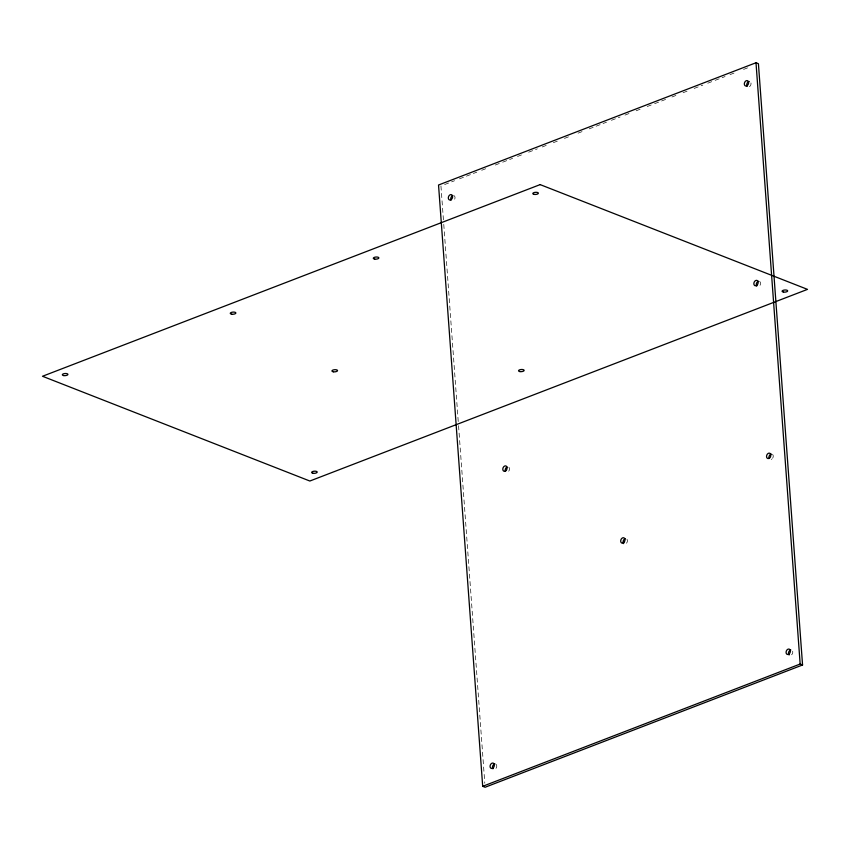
<?xml version="1.0" encoding="UTF-8"?>
<svg xmlns="http://www.w3.org/2000/svg" width="850" height="850" viewBox="0 0 850 850"><rect width="100%" height="100%" fill="white"/><g stroke="black" fill="none" stroke-linecap="round" stroke-linejoin="round"><path stroke-width="0.64" stroke-dasharray="4.25 3.19" d="M444.656 184.535L454.538 180.731M459.478 178.829L476.765 172.167M481.706 170.266L487.889 167.886M495.295 165.028L501.479 162.648M502.711 162.18L512.592 158.366M517.533 156.464L523.706 154.084M528.647 152.182L537.296 148.856M542.236 146.954L548.409 144.574M553.35 142.673L559.534 140.292M564.474 138.391L570.648 136.011M578.064 133.153L584.237 130.773M589.178 128.871L606.475 122.209M611.416 120.307L620.064 116.981M625.005 115.079L631.178 112.699M636.119 110.797L642.292 108.418M647.232 106.516L653.416 104.136M654.649 103.657L666.995 98.908M671.936 96.996L678.119 94.626M683.06 92.714L689.233 90.344M694.174 88.432L702.822 85.106M707.763 83.204L713.936 80.824M715.179 80.346L725.061 76.543M730.001 74.641L736.174 72.261M743.591 69.402L749.764 67.033M440.948 185.959L443.668 223.04M443.764 224.368L458.447 424.352M458.554 425.68L484.808 783.275M626.939 539.261A2.816 2.029 -68.6 0 1 627.088 542.236A2.816 2.029 -68.6 0 1 624.835 544.085M496.166 764.426A2.816 2.029 -68.6 0 1 496.464 767.571A2.816 2.029 -68.6 0 1 494.009 769.409M792.646 651.196A2.816 2.029 -68.6 0 1 791.605 654.808M453.688 195.564A2.816 2.029 -68.6 0 1 454.962 198.305A2.816 2.029 -68.6 0 1 452.678 200.94M750.964 82.96A2.816 2.029 -68.6 0 1 749.084 86.838M772.48 454.378A2.816 2.029 -68.6 0 1 772.438 458.511M771.874 459.053A2.816 2.029 -68.6 0 1 771.29 459.382M759.613 281.478A2.816 2.029 -68.6 0 1 760.495 284.091A2.816 2.029 -68.6 0 1 758.604 286.599M508.895 467.256A2.816 2.029 -68.6 0 1 507.928 471.931"/><path stroke-width="1.27" d="M756.001 62.751L438.536 185.013L482.694 786.303L485.106 787.249L802.559 664.987L758.412 63.697L756.001 62.751L800.158 664.041L802.559 664.987M482.694 786.303L800.158 664.041M623.698 543.639A2.816 2.029 -68.6 0 1 623.263 540.876A2.816 2.029 -68.6 0 1 625.249 538.709M492.926 768.814A2.816 2.029 -68.6 0 1 492.777 765.829A2.816 2.029 -68.6 0 1 495.029 763.98M789.087 654.978A2.816 2.029 -68.6 0 1 788.694 652.088A2.816 2.029 -68.6 0 1 790.84 649.995M451.063 200.164A2.816 2.029 -68.6 0 1 452.689 195.649M747.192 86.349A2.816 2.029 -68.6 0 1 747.054 83.374A2.816 2.029 -68.6 0 1 749.296 81.526M769.176 458.511A2.816 2.029 -68.6 0 1 769.324 455.781A2.816 2.029 -68.6 0 1 771.301 454.091M756.723 286.121A2.816 2.029 -68.6 0 1 756.521 283.263A2.816 2.029 -68.6 0 1 758.614 281.308M505.431 471.251A2.816 2.029 -68.6 0 1 506.972 467.022M540.143 184.609L42.5 376.263L309.857 481.026L807.5 289.372L540.143 184.609M519.987 371.599A2.816 1.073 -4.2 0 0 524.153 370.377A2.816 1.073 -4.2 0 0 519.903 369.739A2.816 1.073 -4.2 0 0 519.987 371.599M374.712 259.112A2.816 1.073 -4.2 0 0 378.877 257.901A2.816 1.073 -4.2 0 0 374.627 257.263A2.816 1.073 -4.2 0 0 374.712 259.112M231.71 314.192A2.816 1.073 -4.2 0 0 235.875 312.97A2.816 1.073 -4.2 0 0 231.625 312.332A2.816 1.073 -4.2 0 0 231.71 314.192M534.236 194.406A2.816 1.073 -4.2 0 0 538.39 193.184A2.816 1.073 -4.2 0 0 534.151 192.546A2.816 1.073 -4.2 0 0 534.236 194.406M783.519 292.092A2.816 1.073 -4.2 0 0 787.684 290.87A2.816 1.073 -4.2 0 0 783.434 290.233A2.816 1.073 -4.2 0 0 783.519 292.092M63.761 375.594A2.816 1.073 -4.2 0 0 67.926 374.372A2.816 1.073 -4.2 0 0 63.676 373.745A2.816 1.073 -4.2 0 0 63.761 375.594M313.055 473.28A2.816 1.073 -4.2 0 0 317.209 472.058A2.816 1.073 -4.2 0 0 312.959 471.431A2.816 1.073 -4.2 0 0 313.055 473.28M333.391 371.801A2.816 1.073 -4.2 0 0 337.556 370.579A2.816 1.073 -4.2 0 0 333.306 369.941A2.816 1.073 -4.2 0 0 333.391 371.801M623.783 542.555A2.816 2.029 -68.6 0 0 624.038 537.891A2.816 2.029 -68.6 0 0 620.691 540.834A2.816 2.029 -68.6 0 0 623.783 542.555M493.159 767.879A2.816 2.029 -68.6 0 0 493.414 763.226A2.816 2.029 -68.6 0 0 490.067 766.169A2.816 2.029 -68.6 0 0 493.159 767.879M789.172 653.884A2.816 2.029 -68.6 0 0 789.427 649.219A2.816 2.029 -68.6 0 0 786.08 652.162A2.816 2.029 -68.6 0 0 789.172 653.884M451.414 199.431A2.816 2.029 -68.6 0 0 451.669 194.767A2.816 2.029 -68.6 0 0 448.322 197.71A2.816 2.029 -68.6 0 0 451.414 199.431M747.426 85.425A2.816 2.029 -68.6 0 0 747.681 80.771A2.816 2.029 -68.6 0 0 744.334 83.704A2.816 2.029 -68.6 0 0 747.426 85.425M769.633 457.969A2.816 2.029 -68.6 0 0 769.898 453.316A2.816 2.029 -68.6 0 0 766.541 456.248A2.816 2.029 -68.6 0 0 769.633 457.969M756.946 285.186A2.816 2.029 -68.6 0 0 757.212 280.532A2.816 2.029 -68.6 0 0 753.854 283.475A2.816 2.029 -68.6 0 0 756.946 285.186M505.888 470.709A2.816 2.029 -68.6 0 0 506.154 466.055A2.816 2.029 -68.6 0 0 502.796 468.998A2.816 2.029 -68.6 0 0 505.888 470.709"/></g></svg>
